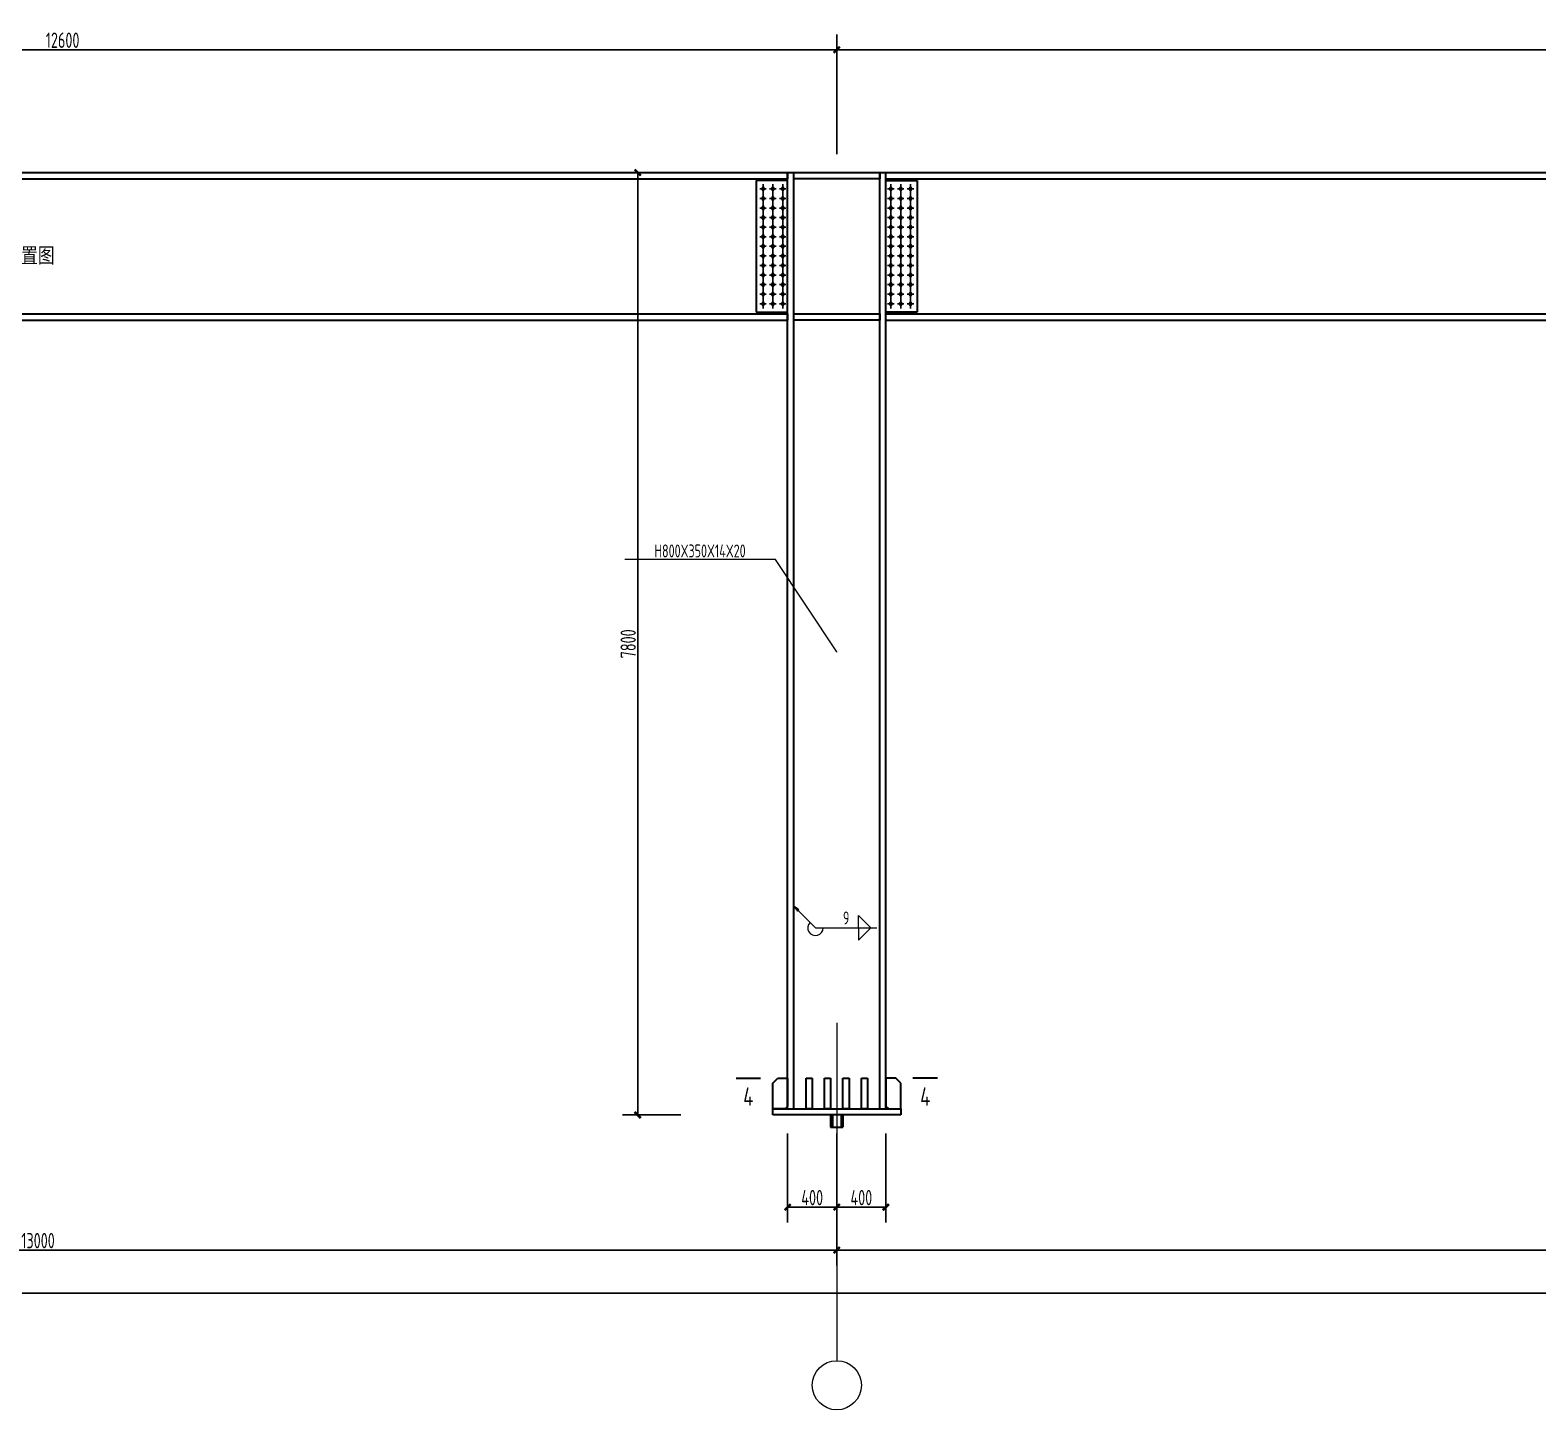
# Model space of a CAD drawing. Extents: x 19118 to 566552, y -1188739 to 92943.
# Drawn here: x 100506 to 125045, y -1041214 to -1018755 of the extents above; entities that cross this region are included whole.
import ezdxf
from ezdxf.enums import TextEntityAlignment as Align

# ---------------------------------------------------------------- set-up
doc = ezdxf.new("R2010")
doc.units = 0
doc.header["$LTSCALE"] = 1000
doc.header["$MEASUREMENT"] = 0
doc.linetypes.add('线型6', pattern=[8.75, 5, -1.25, 1.25, -1.25])
doc.layers.get('0').update_dxf_attribs({"linetype": 'CONTINUOUS'})
doc.layers.get('Defpoints').update_dxf_attribs({"linetype": 'CONTINUOUS'})
doc.layers.add('10', color=7, linetype='CONTINUOUS')
for name, color, linetype, lineweight in [('111', 9, '线型6', 18), ('112', 9, 'CONTINUOUS', 18), ('14', 2, 'CONTINUOUS', 35), ('字符串标注', 9, 'CONTINUOUS', 18), ('尺寸标注', 9, 'CONTINUOUS', 18), ('层116', 1, 'CONTINUOUS', 35), ('柱子', 3, 'CONTINUOUS', 35), ('焊缝标注', 9, 'CONTINUOUS', 18)]:
    doc.layers.add(name, color=color, linetype=linetype, lineweight=lineweight)
doc.styles.add('PkpmHz', font='Pkpmeng', dxfattribs={"width": 0.7, "bigfont": 'hztxt'})
doc.styles.add('宋体', font='SimSun.ttf', dxfattribs={"width": 0.8})
doc.dimstyles.new('Pkpm_1.00', dxfattribs={"dimtxt": 250, "dimasz": 100, "dimexe": 250, "dimexo": 0.0625, "dimgap": 30, "dimtad": 1, "dimdec": 0, "dimrnd": 5, "dimzin": 0, "dimdsep": 46, "dimtxsty": 'PkpmHz', "dimblk1": 'ARCHTICK', "dimblk2": 'ARCHTICK', "dimsah": 1, "dimcen": 0.09, "dimadec": 0, "dimazin": 0, "dimtfac": 1, "dimtdec": 0, "dimtmove": 2, "dimatfit": 1, "dimfxl": 1, "dimtolj": 1, "dimtzin": 0, "dimarcsym": 0})

# ---------------------------------------------------------------- blocks, each defined once
blk = doc.blocks.new('_ArchTick')
at = {"color": 0, "linetype": 'ByBlock', "const_width": 0.4}
blk.add_lwpolyline([(-0.5, -0.5), (0.5, 0.5)], dxfattribs=at)
blk = doc.blocks.new('*D123')
at = {"layer": 'Defpoints', "color": 0, "linetype": 'Continuous'}
for p in [(112834, -1036414), (113634, -1036414), (113634, -1037914)]:
    blk.add_point(p, dxfattribs=at)
at = {"layer": '尺寸标注', "color": 0, "linetype": 'Continuous', "lineweight": -2}
for p, q in [((112834, -1036714), (112834, -1038164)), ((113634, -1036714), (113634, -1038164)), ((112834, -1037914), (113634, -1037914))]:
    blk.add_line(p, q, dxfattribs=at)
at = {"layer": '尺寸标注', "color": 0, "linetype": 'Continuous', "lineweight": -2, "xscale": 100, "yscale": 100, "zscale": 100, "rotation": 180}
blk.add_blockref('_ArchTick', (112834, -1037914), dxfattribs=at)
at = {"layer": '尺寸标注', "color": 0, "linetype": 'Continuous', "lineweight": -2, "xscale": 100, "yscale": 100, "zscale": 100}
blk.add_blockref('_ArchTick', (113634, -1037914), dxfattribs=at)
at = {"layer": '尺寸标注', "color": 0, "linetype": 'Continuous', "insert": (113234, -1037759), "char_height": 250, "attachment_point": 5, "style": 'PkpmHz'}
blk.add_mtext('\\A1;400', dxfattribs=at)
blk = doc.blocks.new('*D124')
at = {"layer": 'Defpoints', "color": 0, "linetype": 'Continuous'}
for p in [(113634, -1036414), (114434, -1036414), (114434, -1037914)]:
    blk.add_point(p, dxfattribs=at)
at = {"layer": '尺寸标注', "color": 0, "linetype": 'Continuous', "lineweight": -2}
for p, q in [((113634, -1036714), (113634, -1038164)), ((114434, -1036714), (114434, -1038164)), ((113634, -1037914), (114434, -1037914))]:
    blk.add_line(p, q, dxfattribs=at)
at = {"layer": '尺寸标注', "color": 0, "linetype": 'Continuous', "lineweight": -2, "xscale": 100, "yscale": 100, "zscale": 100, "rotation": 180}
blk.add_blockref('_ArchTick', (113634, -1037914), dxfattribs=at)
at = {"layer": '尺寸标注', "color": 0, "linetype": 'Continuous', "lineweight": -2, "xscale": 100, "yscale": 100, "zscale": 100}
blk.add_blockref('_ArchTick', (114434, -1037914), dxfattribs=at)
at = {"layer": '尺寸标注', "color": 0, "linetype": 'Continuous', "insert": (114034, -1037759), "char_height": 250, "attachment_point": 5, "style": 'PkpmHz'}
blk.add_mtext('\\A1;400', dxfattribs=at)
blk = doc.blocks.new('*D130')
at = {"layer": 'Defpoints', "color": 0, "linetype": 'Continuous'}
for p in [(87634, -1036414), (113634, -1036414), (113634, -1038614)]:
    blk.add_point(p, dxfattribs=at)
at = {"layer": '尺寸标注', "color": 0, "linetype": 'Continuous', "lineweight": -2}
for p, q in [((87634, -1036714), (87634, -1038864)), ((113634, -1036714), (113634, -1038864)), ((87634, -1038614), (113634, -1038614))]:
    blk.add_line(p, q, dxfattribs=at)
at = {"layer": '尺寸标注', "color": 0, "linetype": 'Continuous', "lineweight": -2, "xscale": 100, "yscale": 100, "zscale": 100, "rotation": 180}
blk.add_blockref('_ArchTick', (87634, -1038614), dxfattribs=at)
at = {"layer": '尺寸标注', "color": 0, "linetype": 'Continuous', "lineweight": -2, "xscale": 100, "yscale": 100, "zscale": 100}
blk.add_blockref('_ArchTick', (113634, -1038614), dxfattribs=at)
at = {"layer": '尺寸标注', "color": 0, "linetype": 'Continuous', "insert": (100634, -1038459), "char_height": 250, "attachment_point": 5, "style": 'PkpmHz'}
blk.add_mtext('\\A1;13000', dxfattribs=at)
blk = doc.blocks.new('*D131')
at = {"layer": 'Defpoints', "color": 0, "linetype": 'Continuous'}
for p in [(113634, -1036414), (139634, -1036414), (139634, -1038614)]:
    blk.add_point(p, dxfattribs=at)
at = {"layer": '尺寸标注', "color": 0, "linetype": 'Continuous', "lineweight": -2}
for p, q in [((113634, -1036714), (113634, -1038864)), ((139634, -1036714), (139634, -1038864)), ((113634, -1038614), (139634, -1038614))]:
    blk.add_line(p, q, dxfattribs=at)
at = {"layer": '尺寸标注', "color": 0, "linetype": 'Continuous', "lineweight": -2, "xscale": 100, "yscale": 100, "zscale": 100, "rotation": 180}
blk.add_blockref('_ArchTick', (113634, -1038614), dxfattribs=at)
at = {"layer": '尺寸标注', "color": 0, "linetype": 'Continuous', "lineweight": -2, "xscale": 100, "yscale": 100, "zscale": 100}
blk.add_blockref('_ArchTick', (139634, -1038614), dxfattribs=at)
at = {"layer": '尺寸标注', "color": 0, "linetype": 'Continuous', "insert": (126634, -1038459), "char_height": 250, "attachment_point": 5, "style": 'PkpmHz'}
blk.add_mtext('\\A1;13000', dxfattribs=at)
blk = doc.blocks.new('*D134')
at = {"layer": 'Defpoints', "color": 0, "linetype": 'Continuous'}
for p in [(87634, -1036414), (191634, -1036414), (191634, -1039314)]:
    blk.add_point(p, dxfattribs=at)
at = {"layer": '尺寸标注', "color": 0, "linetype": 'Continuous', "lineweight": -2}
for p, q in [((87634, -1036714), (87634, -1039564)), ((191634, -1036714), (191634, -1039564)), ((87634, -1039314), (191634, -1039314))]:
    blk.add_line(p, q, dxfattribs=at)
at = {"layer": '尺寸标注', "color": 0, "linetype": 'Continuous', "lineweight": -2, "xscale": 100, "yscale": 100, "zscale": 100, "rotation": 180}
blk.add_blockref('_ArchTick', (87634, -1039314), dxfattribs=at)
at = {"layer": '尺寸标注', "color": 0, "linetype": 'Continuous', "lineweight": -2, "xscale": 100, "yscale": 100, "zscale": 100}
blk.add_blockref('_ArchTick', (191634, -1039314), dxfattribs=at)
at = {"layer": '尺寸标注', "color": 0, "linetype": 'Continuous', "insert": (139634, -1039159), "char_height": 250, "attachment_point": 5, "style": 'PkpmHz'}
blk.add_mtext('\\A1;52000', dxfattribs=at)
blk = doc.blocks.new('*D135')
at = {"layer": 'Defpoints', "color": 0, "linetype": 'Continuous'}
for p in [(110394, -1021074), (113634, -1021074), (113634, -1036414)]:
    blk.add_point(p, dxfattribs=at)
at = {"layer": '尺寸标注', "color": 0, "linetype": 'Continuous', "lineweight": -2}
for p, q in [((111094, -1021074), (110144, -1021074)), ((110394, -1036414), (110394, -1021074)), ((111094, -1036414), (110144, -1036414))]:
    blk.add_line(p, q, dxfattribs=at)
at = {"layer": '尺寸标注', "color": 0, "linetype": 'Continuous', "lineweight": -2, "xscale": 100, "yscale": 100, "zscale": 100}
for p, rotation in [((110394, -1021074), 90), ((110394, -1036414), 270)]:
    blk.add_blockref('_ArchTick', p, dxfattribs=dict(at, rotation=rotation))
at = {"layer": '尺寸标注', "color": 0, "linetype": 'Continuous', "insert": (110239, -1028744), "char_height": 250, "attachment_point": 5, "rotation": 90, "style": 'PkpmHz'}
blk.add_mtext('\\A1;7800', dxfattribs=at)
blk = doc.blocks.new('*D140')
at = {"layer": 'Defpoints', "color": 0, "linetype": 'Continuous'}
for p in [(113634, -1019074), (88434, -1021074), (113634, -1021074)]:
    blk.add_point(p, dxfattribs=at)
at = {"layer": '尺寸标注', "color": 0, "linetype": 'Continuous', "lineweight": -2}
for p, q in [((88434, -1020774), (88434, -1018824)), ((113634, -1020774), (113634, -1018824)), ((88434, -1019074), (113634, -1019074))]:
    blk.add_line(p, q, dxfattribs=at)
at = {"layer": '尺寸标注', "color": 0, "linetype": 'Continuous', "lineweight": -2, "xscale": 100, "yscale": 100, "zscale": 100, "rotation": 180}
blk.add_blockref('_ArchTick', (88434, -1019074), dxfattribs=at)
at = {"layer": '尺寸标注', "color": 0, "linetype": 'Continuous', "lineweight": -2, "xscale": 100, "yscale": 100, "zscale": 100}
blk.add_blockref('_ArchTick', (113634, -1019074), dxfattribs=at)
at = {"layer": '尺寸标注', "color": 0, "linetype": 'Continuous', "insert": (101034, -1018919), "char_height": 250, "attachment_point": 5, "style": 'PkpmHz'}
blk.add_mtext('\\A1;12600', dxfattribs=at)
blk = doc.blocks.new('*D141')
at = {"layer": 'Defpoints', "color": 0, "linetype": 'Continuous'}
for p in [(139634, -1019074), (113634, -1021074), (139634, -1021074)]:
    blk.add_point(p, dxfattribs=at)
at = {"layer": '尺寸标注', "color": 0, "linetype": 'Continuous', "lineweight": -2}
for p, q in [((113634, -1020774), (113634, -1018824)), ((139634, -1020774), (139634, -1018824)), ((113634, -1019074), (139634, -1019074))]:
    blk.add_line(p, q, dxfattribs=at)
at = {"layer": '尺寸标注', "color": 0, "linetype": 'Continuous', "lineweight": -2, "xscale": 100, "yscale": 100, "zscale": 100, "rotation": 180}
blk.add_blockref('_ArchTick', (113634, -1019074), dxfattribs=at)
at = {"layer": '尺寸标注', "color": 0, "linetype": 'Continuous', "lineweight": -2, "xscale": 100, "yscale": 100, "zscale": 100}
blk.add_blockref('_ArchTick', (139634, -1019074), dxfattribs=at)
at = {"layer": '尺寸标注', "color": 0, "linetype": 'Continuous', "insert": (126634, -1018919), "char_height": 250, "attachment_point": 5, "style": 'PkpmHz'}
blk.add_mtext('\\A1;13000', dxfattribs=at)

msp = doc.modelspace()

# ---------------------------------------------------------------- hatches: boundary and pattern name
at = {"layer": '10'}
for points in [[(112434.02, -1021304.17), (112407.77, -1021338.29), (112434.02, -1021372.42), (112460.27, -1021338.29), (112434.02, -1021304.17)], [(112594.02, -1021304.17), (112567.77, -1021338.29), (112594.02, -1021372.42), (112620.27, -1021338.29), (112594.02, -1021304.17)], [(112754.02, -1021304.17), (112727.77, -1021338.29), (112754.02, -1021372.42), (112780.26, -1021338.29), (112754.02, -1021304.17)], [(114514.01, -1021304.17), (114487.76, -1021338.29), (114514.01, -1021372.42), (114540.27, -1021338.29), (114514.01, -1021304.17)], [(114674.01, -1021304.17), (114647.76, -1021338.29), (114674.01, -1021372.42), (114700.27, -1021338.29), (114674.01, -1021304.17)], [(114834.02, -1021304.17), (114807.76, -1021338.29), (114834.02, -1021372.42), (114860.27, -1021338.29), (114834.02, -1021304.17)], [(112434.02, -1021460.09), (112407.77, -1021494.21), (112434.02, -1021528.34), (112460.27, -1021494.21), (112434.02, -1021460.09)], [(112594.02, -1021460.09), (112567.77, -1021494.21), (112594.02, -1021528.34), (112620.27, -1021494.21), (112594.02, -1021460.09)], [(112754.02, -1021460.09), (112727.77, -1021494.21), (112754.02, -1021528.34), (112780.26, -1021494.21), (112754.02, -1021460.09)], [(114514.01, -1021460.09), (114487.76, -1021494.21), (114514.01, -1021528.34), (114540.27, -1021494.21), (114514.01, -1021460.09)], [(114674.01, -1021460.09), (114647.76, -1021494.21), (114674.01, -1021528.34), (114700.27, -1021494.21), (114674.01, -1021460.09)], [(114834.02, -1021460.09), (114807.76, -1021494.21), (114834.02, -1021528.34), (114860.27, -1021494.21), (114834.02, -1021460.09)], [(112434.02, -1021616.01), (112407.77, -1021650.14), (112434.02, -1021684.26), (112460.27, -1021650.14), (112434.02, -1021616.01)], [(112434.02, -1021771.93), (112407.77, -1021806.05), (112434.02, -1021840.18), (112460.27, -1021806.05), (112434.02, -1021771.93)], [(112594.02, -1021616.01), (112567.77, -1021650.14), (112594.02, -1021684.26), (112620.27, -1021650.14), (112594.02, -1021616.01)], [(112594.02, -1021771.93), (112567.77, -1021806.05), (112594.02, -1021840.18), (112620.27, -1021806.05), (112594.02, -1021771.93)], [(112754.02, -1021616.01), (112727.77, -1021650.14), (112754.02, -1021684.26), (112780.26, -1021650.14), (112754.02, -1021616.01)], [(112754.02, -1021771.93), (112727.77, -1021806.05), (112754.02, -1021840.18), (112780.26, -1021806.05), (112754.02, -1021771.93)], [(114514.01, -1021616.01), (114487.76, -1021650.14), (114514.01, -1021684.26), (114540.27, -1021650.14), (114514.01, -1021616.01)], [(114514.01, -1021771.93), (114487.76, -1021806.05), (114514.01, -1021840.18), (114540.27, -1021806.05), (114514.01, -1021771.93)], [(114674.01, -1021616.01), (114647.76, -1021650.14), (114674.01, -1021684.26), (114700.27, -1021650.14), (114674.01, -1021616.01)], [(114674.01, -1021771.93), (114647.76, -1021806.05), (114674.01, -1021840.18), (114700.27, -1021806.05), (114674.01, -1021771.93)], [(114834.02, -1021616.01), (114807.76, -1021650.14), (114834.02, -1021684.26), (114860.27, -1021650.14), (114834.02, -1021616.01)], [(114834.02, -1021771.93), (114807.76, -1021806.05), (114834.02, -1021840.18), (114860.27, -1021806.05), (114834.02, -1021771.93)], [(112434.02, -1021927.85), (112407.77, -1021961.98), (112434.02, -1021996.1), (112460.27, -1021961.98), (112434.02, -1021927.85)], [(112594.02, -1021927.85), (112567.77, -1021961.98), (112594.02, -1021996.1), (112620.27, -1021961.98), (112594.02, -1021927.85)], [(112754.02, -1021927.85), (112727.77, -1021961.98), (112754.02, -1021996.1), (112780.26, -1021961.98), (112754.02, -1021927.85)], [(114514.01, -1021927.85), (114487.76, -1021961.98), (114514.01, -1021996.1), (114540.27, -1021961.98), (114514.01, -1021927.85)], [(114674.01, -1021927.85), (114647.76, -1021961.98), (114674.01, -1021996.1), (114700.27, -1021961.98), (114674.01, -1021927.85)], [(114834.02, -1021927.85), (114807.76, -1021961.98), (114834.02, -1021996.1), (114860.27, -1021961.98), (114834.02, -1021927.85)], [(112434.02, -1022083.77), (112407.77, -1022117.9), (112434.02, -1022152.02), (112460.27, -1022117.9), (112434.02, -1022083.77)], [(112434.02, -1022239.69), (112407.77, -1022273.82), (112434.02, -1022307.94), (112460.27, -1022273.82), (112434.02, -1022239.69)], [(112594.02, -1022083.77), (112567.77, -1022117.9), (112594.02, -1022152.02), (112620.27, -1022117.9), (112594.02, -1022083.77)], [(112594.02, -1022239.69), (112567.77, -1022273.82), (112594.02, -1022307.94), (112620.27, -1022273.82), (112594.02, -1022239.69)], [(112754.02, -1022083.77), (112727.77, -1022117.9), (112754.02, -1022152.02), (112780.26, -1022117.9), (112754.02, -1022083.77)], [(112754.02, -1022239.69), (112727.77, -1022273.82), (112754.02, -1022307.94), (112780.26, -1022273.82), (112754.02, -1022239.69)], [(114514.01, -1022083.77), (114487.76, -1022117.9), (114514.01, -1022152.02), (114540.27, -1022117.9), (114514.01, -1022083.77)], [(114514.01, -1022239.69), (114487.76, -1022273.82), (114514.01, -1022307.94), (114540.27, -1022273.82), (114514.01, -1022239.69)], [(114674.01, -1022083.77), (114647.76, -1022117.9), (114674.01, -1022152.02), (114700.27, -1022117.9), (114674.01, -1022083.77)], [(114674.01, -1022239.69), (114647.76, -1022273.82), (114674.01, -1022307.94), (114700.27, -1022273.82), (114674.01, -1022239.69)], [(114834.02, -1022083.77), (114807.76, -1022117.9), (114834.02, -1022152.02), (114860.27, -1022117.9), (114834.02, -1022083.77)], [(114834.02, -1022239.69), (114807.76, -1022273.82), (114834.02, -1022307.94), (114860.27, -1022273.82), (114834.02, -1022239.69)], [(112434.02, -1022395.61), (112407.77, -1022429.74), (112434.02, -1022463.86), (112460.27, -1022429.74), (112434.02, -1022395.61)], [(112594.02, -1022395.61), (112567.77, -1022429.74), (112594.02, -1022463.86), (112620.27, -1022429.74), (112594.02, -1022395.61)], [(112754.02, -1022395.61), (112727.77, -1022429.74), (112754.02, -1022463.86), (112780.26, -1022429.74), (112754.02, -1022395.61)], [(114514.01, -1022395.61), (114487.76, -1022429.74), (114514.01, -1022463.86), (114540.27, -1022429.74), (114514.01, -1022395.61)], [(114674.01, -1022395.61), (114647.76, -1022429.74), (114674.01, -1022463.86), (114700.27, -1022429.74), (114674.01, -1022395.61)], [(114834.02, -1022395.61), (114807.76, -1022429.74), (114834.02, -1022463.86), (114860.27, -1022429.74), (114834.02, -1022395.61)], [(112434.02, -1022551.53), (112407.77, -1022585.66), (112434.02, -1022619.78), (112460.27, -1022585.66), (112434.02, -1022551.53)], [(112434.02, -1022707.45), (112407.77, -1022741.58), (112434.02, -1022775.7), (112460.27, -1022741.58), (112434.02, -1022707.45)], [(112594.02, -1022551.53), (112567.77, -1022585.66), (112594.02, -1022619.78), (112620.27, -1022585.66), (112594.02, -1022551.53)], [(112594.02, -1022707.45), (112567.77, -1022741.58), (112594.02, -1022775.7), (112620.27, -1022741.58), (112594.02, -1022707.45)], [(112754.02, -1022551.53), (112727.77, -1022585.66), (112754.02, -1022619.78), (112780.26, -1022585.66), (112754.02, -1022551.53)], [(112754.02, -1022707.45), (112727.77, -1022741.58), (112754.02, -1022775.7), (112780.26, -1022741.58), (112754.02, -1022707.45)], [(114514.01, -1022551.53), (114487.76, -1022585.66), (114514.01, -1022619.78), (114540.27, -1022585.66), (114514.01, -1022551.53)], [(114514.01, -1022707.45), (114487.76, -1022741.58), (114514.01, -1022775.7), (114540.27, -1022741.58), (114514.01, -1022707.45)], [(114674.01, -1022551.53), (114647.76, -1022585.66), (114674.01, -1022619.78), (114700.27, -1022585.66), (114674.01, -1022551.53)], [(114674.01, -1022707.45), (114647.76, -1022741.58), (114674.01, -1022775.7), (114700.27, -1022741.58), (114674.01, -1022707.45)], [(114834.02, -1022551.53), (114807.76, -1022585.66), (114834.02, -1022619.78), (114860.27, -1022585.66), (114834.02, -1022551.53)], [(114834.02, -1022707.45), (114807.76, -1022741.58), (114834.02, -1022775.7), (114860.27, -1022741.58), (114834.02, -1022707.45)], [(112434.02, -1022863.37), (112407.77, -1022897.5), (112434.02, -1022931.62), (112460.27, -1022897.5), (112434.02, -1022863.37)], [(112434.02, -1023019.29), (112407.77, -1023053.42), (112434.02, -1023087.54), (112460.27, -1023053.42), (112434.02, -1023019.29)], [(112594.02, -1022863.37), (112567.77, -1022897.5), (112594.02, -1022931.62), (112620.27, -1022897.5), (112594.02, -1022863.37)], [(112594.02, -1023019.29), (112567.77, -1023053.42), (112594.02, -1023087.54), (112620.27, -1023053.42), (112594.02, -1023019.29)], [(112754.02, -1022863.37), (112727.77, -1022897.5), (112754.02, -1022931.62), (112780.26, -1022897.5), (112754.02, -1022863.37)], [(112754.02, -1023019.29), (112727.77, -1023053.42), (112754.02, -1023087.54), (112780.26, -1023053.42), (112754.02, -1023019.29)], [(114514.01, -1022863.37), (114487.76, -1022897.5), (114514.01, -1022931.62), (114540.27, -1022897.5), (114514.01, -1022863.37)], [(114514.01, -1023019.29), (114487.76, -1023053.42), (114514.01, -1023087.54), (114540.27, -1023053.42), (114514.01, -1023019.29)], [(114674.01, -1022863.37), (114647.76, -1022897.5), (114674.01, -1022931.62), (114700.27, -1022897.5), (114674.01, -1022863.37)], [(114674.01, -1023019.29), (114647.76, -1023053.42), (114674.01, -1023087.54), (114700.27, -1023053.42), (114674.01, -1023019.29)], [(114834.02, -1022863.37), (114807.76, -1022897.5), (114834.02, -1022931.62), (114860.27, -1022897.5), (114834.02, -1022863.37)], [(114834.02, -1023019.29), (114807.76, -1023053.42), (114834.02, -1023087.54), (114860.27, -1023053.42), (114834.02, -1023019.29)], [(112434.02, -1023175.21), (112407.77, -1023209.34), (112434.02, -1023243.46), (112460.27, -1023209.34), (112434.02, -1023175.21)], [(112594.02, -1023175.21), (112567.77, -1023209.34), (112594.02, -1023243.46), (112620.27, -1023209.34), (112594.02, -1023175.21)], [(112754.02, -1023175.21), (112727.77, -1023209.34), (112754.02, -1023243.46), (112780.26, -1023209.34), (112754.02, -1023175.21)], [(114514.01, -1023175.21), (114487.76, -1023209.34), (114514.01, -1023243.46), (114540.27, -1023209.34), (114514.01, -1023175.21)], [(114674.01, -1023175.21), (114647.76, -1023209.34), (114674.01, -1023243.46), (114700.27, -1023209.34), (114674.01, -1023175.21)], [(114834.02, -1023175.21), (114807.76, -1023209.34), (114834.02, -1023243.46), (114860.27, -1023209.34), (114834.02, -1023175.21)]]:
    msp.add_hatch(color=1, dxfattribs=at).paths.add_polyline_path(points)
at = {"layer": '焊缝标注'}
msp.add_hatch(color=256, dxfattribs=at).paths.add_polyline_path([(112934.02, -1033013.82), (112993.89, -1033095.3), (113015.16, -1033074.15)])

# ---------------------------------------------------------------- linework, layer by layer
at = {"layer": '10', "ltscale": 100}
for p, q in [((112434.02, -1021259.54), (112434.02, -1021417.05)), ((112594.02, -1021259.54), (112594.02, -1021417.05)), ((112754.02, -1021259.54), (112754.02, -1021417.05)), ((114514.01, -1021259.54), (114514.01, -1021417.05)), ((114674.01, -1021259.54), (114674.01, -1021417.05)), ((114834.02, -1021259.54), (114834.02, -1021417.05)), ((112486.51, -1021338.29), (112381.52, -1021338.29)), ((112486.51, -1021494.21), (112381.52, -1021494.21)), ((112434.02, -1021415.46), (112434.02, -1021572.96)), ((112646.52, -1021338.29), (112541.52, -1021338.29)), ((112646.52, -1021494.21), (112541.52, -1021494.21)), ((112594.02, -1021415.46), (112594.02, -1021572.96)), ((112806.51, -1021338.29), (112701.52, -1021338.29)), ((112806.51, -1021494.21), (112701.52, -1021494.21)), ((112754.02, -1021415.46), (112754.02, -1021572.96)), ((114566.51, -1021338.29), (114461.51, -1021338.29)), ((114566.51, -1021494.21), (114461.51, -1021494.21)), ((114514.01, -1021415.46), (114514.01, -1021572.96)), ((114726.51, -1021338.29), (114621.52, -1021338.29)), ((114726.51, -1021494.21), (114621.52, -1021494.21)), ((114674.01, -1021415.46), (114674.01, -1021572.96)), ((114886.51, -1021338.29), (114781.52, -1021338.29)), ((114886.51, -1021494.21), (114781.52, -1021494.21)), ((114834.02, -1021415.46), (114834.02, -1021572.96)), ((112486.51, -1021650.14), (112381.52, -1021650.14)), ((112434.02, -1021571.39), (112434.02, -1021728.89)), ((112434.02, -1021727.3), (112434.02, -1021884.81)), ((112646.52, -1021650.14), (112541.52, -1021650.14)), ((112594.02, -1021571.39), (112594.02, -1021728.89)), ((112594.02, -1021727.3), (112594.02, -1021884.81)), ((112806.51, -1021650.14), (112701.52, -1021650.14)), ((112754.02, -1021571.39), (112754.02, -1021728.89)), ((112754.02, -1021727.3), (112754.02, -1021884.81)), ((114566.51, -1021650.14), (114461.51, -1021650.14)), ((114514.01, -1021571.39), (114514.01, -1021728.89)), ((114514.01, -1021727.3), (114514.01, -1021884.81)), ((114726.51, -1021650.14), (114621.52, -1021650.14)), ((114674.01, -1021571.39), (114674.01, -1021728.89)), ((114674.01, -1021727.3), (114674.01, -1021884.81)), ((114886.51, -1021650.14), (114781.52, -1021650.14)), ((114834.02, -1021571.39), (114834.02, -1021728.89)), ((114834.02, -1021727.3), (114834.02, -1021884.81)), ((112486.51, -1021806.05), (112381.52, -1021806.05)), ((112486.51, -1021961.98), (112381.52, -1021961.98)), ((112434.02, -1021883.23), (112434.02, -1022040.73)), ((112434.02, -1022039.14), (112434.02, -1022196.65)), ((112646.52, -1021806.05), (112541.52, -1021806.05)), ((112646.52, -1021961.98), (112541.52, -1021961.98)), ((112594.02, -1021883.23), (112594.02, -1022040.73)), ((112594.02, -1022039.14), (112594.02, -1022196.65)), ((112806.51, -1021806.05), (112701.52, -1021806.05)), ((112806.51, -1021961.98), (112701.52, -1021961.98)), ((112754.02, -1021883.23), (112754.02, -1022040.73)), ((112754.02, -1022039.14), (112754.02, -1022196.65)), ((114566.51, -1021806.05), (114461.51, -1021806.05)), ((114566.51, -1021961.98), (114461.51, -1021961.98)), ((114514.01, -1021883.23), (114514.01, -1022040.73)), ((114514.01, -1022039.14), (114514.01, -1022196.65)), ((114726.51, -1021806.05), (114621.52, -1021806.05)), ((114726.51, -1021961.98), (114621.52, -1021961.98)), ((114674.01, -1021883.23), (114674.01, -1022040.73)), ((114674.01, -1022039.14), (114674.01, -1022196.65)), ((114886.51, -1021806.05), (114781.52, -1021806.05)), ((114886.51, -1021961.98), (114781.52, -1021961.98)), ((114834.02, -1021883.23), (114834.02, -1022040.73)), ((114834.02, -1022039.14), (114834.02, -1022196.65)), ((112486.51, -1022117.9), (112381.52, -1022117.9)), ((112486.51, -1022273.82), (112381.52, -1022273.82)), ((112434.02, -1022195.07), (112434.02, -1022352.57)), ((112646.52, -1022117.9), (112541.52, -1022117.9)), ((112646.52, -1022273.82), (112541.52, -1022273.82)), ((112594.02, -1022195.07), (112594.02, -1022352.57)), ((112806.51, -1022117.9), (112701.52, -1022117.9)), ((112806.51, -1022273.82), (112701.52, -1022273.82)), ((112754.02, -1022195.07), (112754.02, -1022352.57)), ((114566.51, -1022117.9), (114461.51, -1022117.9)), ((114566.51, -1022273.82), (114461.51, -1022273.82)), ((114514.01, -1022195.07), (114514.01, -1022352.57)), ((114726.51, -1022117.9), (114621.52, -1022117.9)), ((114726.51, -1022273.82), (114621.52, -1022273.82)), ((114674.01, -1022195.07), (114674.01, -1022352.57)), ((114886.51, -1022117.9), (114781.52, -1022117.9)), ((114886.51, -1022273.82), (114781.52, -1022273.82)), ((114834.02, -1022195.07), (114834.02, -1022352.57)), ((112486.51, -1022429.74), (112381.52, -1022429.74)), ((112434.02, -1022350.99), (112434.02, -1022508.49)), ((112434.02, -1022506.91), (112434.02, -1022664.41)), ((112646.52, -1022429.74), (112541.52, -1022429.74)), ((112594.02, -1022350.99), (112594.02, -1022508.49)), ((112594.02, -1022506.91), (112594.02, -1022664.41)), ((112806.51, -1022429.74), (112701.52, -1022429.74)), ((112754.02, -1022350.99), (112754.02, -1022508.49)), ((112754.02, -1022506.91), (112754.02, -1022664.41)), ((114566.51, -1022429.74), (114461.51, -1022429.74)), ((114514.01, -1022350.99), (114514.01, -1022508.49)), ((114514.01, -1022506.91), (114514.01, -1022664.41)), ((114726.51, -1022429.74), (114621.52, -1022429.74)), ((114674.01, -1022350.99), (114674.01, -1022508.49)), ((114674.01, -1022506.91), (114674.01, -1022664.41)), ((114886.51, -1022429.74), (114781.52, -1022429.74)), ((114834.02, -1022350.99), (114834.02, -1022508.49)), ((114834.02, -1022506.91), (114834.02, -1022664.41)), ((112486.51, -1022585.66), (112381.52, -1022585.66)), ((112486.51, -1022741.58), (112381.52, -1022741.58)), ((112434.02, -1022662.83), (112434.02, -1022820.33)), ((112646.52, -1022585.66), (112541.52, -1022585.66)), ((112646.52, -1022741.58), (112541.52, -1022741.58)), ((112594.02, -1022662.83), (112594.02, -1022820.33)), ((112806.51, -1022585.66), (112701.52, -1022585.66)), ((112806.51, -1022741.58), (112701.52, -1022741.58)), ((112754.02, -1022662.83), (112754.02, -1022820.33)), ((114566.51, -1022585.66), (114461.51, -1022585.66)), ((114566.51, -1022741.58), (114461.51, -1022741.58)), ((114514.01, -1022662.83), (114514.01, -1022820.33)), ((114726.51, -1022585.66), (114621.52, -1022585.66)), ((114726.51, -1022741.58), (114621.52, -1022741.58)), ((114674.01, -1022662.83), (114674.01, -1022820.33)), ((114886.51, -1022585.66), (114781.52, -1022585.66)), ((114886.51, -1022741.58), (114781.52, -1022741.58)), ((114834.02, -1022662.83), (114834.02, -1022820.33)), ((112486.51, -1022897.5), (112381.52, -1022897.5)), ((112434.02, -1022818.75), (112434.02, -1022976.25)), ((112434.02, -1022974.67), (112434.02, -1023132.17)), ((112646.52, -1022897.5), (112541.52, -1022897.5)), ((112594.02, -1022818.75), (112594.02, -1022976.25)), ((112594.02, -1022974.67), (112594.02, -1023132.17)), ((112806.51, -1022897.5), (112701.52, -1022897.5)), ((112754.02, -1022818.75), (112754.02, -1022976.25)), ((112754.02, -1022974.67), (112754.02, -1023132.17)), ((114566.51, -1022897.5), (114461.51, -1022897.5)), ((114514.01, -1022818.75), (114514.01, -1022976.25)), ((114514.01, -1022974.67), (114514.01, -1023132.17)), ((114726.51, -1022897.5), (114621.52, -1022897.5)), ((114674.01, -1022818.75), (114674.01, -1022976.25)), ((114674.01, -1022974.67), (114674.01, -1023132.17)), ((114886.51, -1022897.5), (114781.52, -1022897.5)), ((114834.02, -1022818.75), (114834.02, -1022976.25)), ((114834.02, -1022974.67), (114834.02, -1023132.17)), ((112486.51, -1023053.42), (112381.52, -1023053.42)), ((112486.51, -1023209.34), (112381.52, -1023209.34)), ((112434.02, -1023130.59), (112434.02, -1023288.09)), ((112646.52, -1023053.42), (112541.52, -1023053.42)), ((112646.52, -1023209.34), (112541.52, -1023209.34)), ((112594.02, -1023130.59), (112594.02, -1023288.09)), ((112806.51, -1023053.42), (112701.52, -1023053.42)), ((112806.51, -1023209.34), (112701.52, -1023209.34)), ((112754.02, -1023130.59), (112754.02, -1023288.09)), ((114566.51, -1023053.42), (114461.51, -1023053.42)), ((114566.51, -1023209.34), (114461.51, -1023209.34)), ((114514.01, -1023130.59), (114514.01, -1023288.09)), ((114726.51, -1023053.42), (114621.52, -1023053.42)), ((114726.51, -1023209.34), (114621.52, -1023209.34)), ((114674.01, -1023130.59), (114674.01, -1023288.09)), ((114886.51, -1023053.42), (114781.52, -1023053.42)), ((114886.51, -1023209.34), (114781.52, -1023209.34)), ((114834.02, -1023130.59), (114834.02, -1023288.09))]:
    msp.add_line(p, q, dxfattribs=at)
at = {"layer": '10', "color": 7, "lineweight": 35, "ltscale": 100}
for p, q in [((111994.02, -1035813.82), (112394.02, -1035813.82)), ((115274.01, -1035813.82), (114874.01, -1035813.82))]:
    msp.add_line(p, q, dxfattribs=at)
at = {"layer": '10', "color": 1, "linetype": 'Continuous'}
for points in [[(112434.02, -1021304.17), (112407.77, -1021338.29), (112434.02, -1021372.42), (112460.27, -1021338.29)], [(112594.02, -1021304.17), (112567.77, -1021338.29), (112594.02, -1021372.42), (112620.27, -1021338.29)], [(112754.02, -1021304.17), (112727.77, -1021338.29), (112754.02, -1021372.42), (112780.26, -1021338.29)], [(114514.01, -1021304.17), (114487.76, -1021338.29), (114514.01, -1021372.42), (114540.27, -1021338.29)], [(114674.01, -1021304.17), (114647.76, -1021338.29), (114674.01, -1021372.42), (114700.27, -1021338.29)], [(114834.02, -1021304.17), (114807.76, -1021338.29), (114834.02, -1021372.42), (114860.27, -1021338.29)], [(112434.02, -1021460.09), (112407.77, -1021494.21), (112434.02, -1021528.34), (112460.27, -1021494.21)], [(112594.02, -1021460.09), (112567.77, -1021494.21), (112594.02, -1021528.34), (112620.27, -1021494.21)], [(112754.02, -1021460.09), (112727.77, -1021494.21), (112754.02, -1021528.34), (112780.26, -1021494.21)], [(114514.01, -1021460.09), (114487.76, -1021494.21), (114514.01, -1021528.34), (114540.27, -1021494.21)], [(114674.01, -1021460.09), (114647.76, -1021494.21), (114674.01, -1021528.34), (114700.27, -1021494.21)], [(114834.02, -1021460.09), (114807.76, -1021494.21), (114834.02, -1021528.34), (114860.27, -1021494.21)], [(112434.02, -1021616.01), (112407.77, -1021650.14), (112434.02, -1021684.26), (112460.27, -1021650.14)], [(112434.02, -1021771.93), (112407.77, -1021806.05), (112434.02, -1021840.18), (112460.27, -1021806.05)], [(112594.02, -1021616.01), (112567.77, -1021650.14), (112594.02, -1021684.26), (112620.27, -1021650.14)], [(112594.02, -1021771.93), (112567.77, -1021806.05), (112594.02, -1021840.18), (112620.27, -1021806.05)], [(112754.02, -1021616.01), (112727.77, -1021650.14), (112754.02, -1021684.26), (112780.26, -1021650.14)], [(112754.02, -1021771.93), (112727.77, -1021806.05), (112754.02, -1021840.18), (112780.26, -1021806.05)], [(114514.01, -1021616.01), (114487.76, -1021650.14), (114514.01, -1021684.26), (114540.27, -1021650.14)], [(114514.01, -1021771.93), (114487.76, -1021806.05), (114514.01, -1021840.18), (114540.27, -1021806.05)], [(114674.01, -1021616.01), (114647.76, -1021650.14), (114674.01, -1021684.26), (114700.27, -1021650.14)], [(114674.01, -1021771.93), (114647.76, -1021806.05), (114674.01, -1021840.18), (114700.27, -1021806.05)], [(114834.02, -1021616.01), (114807.76, -1021650.14), (114834.02, -1021684.26), (114860.27, -1021650.14)], [(114834.02, -1021771.93), (114807.76, -1021806.05), (114834.02, -1021840.18), (114860.27, -1021806.05)], [(112434.02, -1021927.85), (112407.77, -1021961.98), (112434.02, -1021996.1), (112460.27, -1021961.98)], [(112594.02, -1021927.85), (112567.77, -1021961.98), (112594.02, -1021996.1), (112620.27, -1021961.98)], [(112754.02, -1021927.85), (112727.77, -1021961.98), (112754.02, -1021996.1), (112780.26, -1021961.98)], [(114514.01, -1021927.85), (114487.76, -1021961.98), (114514.01, -1021996.1), (114540.27, -1021961.98)], [(114674.01, -1021927.85), (114647.76, -1021961.98), (114674.01, -1021996.1), (114700.27, -1021961.98)], [(114834.02, -1021927.85), (114807.76, -1021961.98), (114834.02, -1021996.1), (114860.27, -1021961.98)], [(112434.02, -1022083.77), (112407.77, -1022117.9), (112434.02, -1022152.02), (112460.27, -1022117.9)], [(112434.02, -1022239.69), (112407.77, -1022273.82), (112434.02, -1022307.94), (112460.27, -1022273.82)], [(112594.02, -1022083.77), (112567.77, -1022117.9), (112594.02, -1022152.02), (112620.27, -1022117.9)], [(112594.02, -1022239.69), (112567.77, -1022273.82), (112594.02, -1022307.94), (112620.27, -1022273.82)], [(112754.02, -1022083.77), (112727.77, -1022117.9), (112754.02, -1022152.02), (112780.26, -1022117.9)], [(112754.02, -1022239.69), (112727.77, -1022273.82), (112754.02, -1022307.94), (112780.26, -1022273.82)], [(114514.01, -1022083.77), (114487.76, -1022117.9), (114514.01, -1022152.02), (114540.27, -1022117.9)], [(114514.01, -1022239.69), (114487.76, -1022273.82), (114514.01, -1022307.94), (114540.27, -1022273.82)], [(114674.01, -1022083.77), (114647.76, -1022117.9), (114674.01, -1022152.02), (114700.27, -1022117.9)], [(114674.01, -1022239.69), (114647.76, -1022273.82), (114674.01, -1022307.94), (114700.27, -1022273.82)], [(114834.02, -1022083.77), (114807.76, -1022117.9), (114834.02, -1022152.02), (114860.27, -1022117.9)], [(114834.02, -1022239.69), (114807.76, -1022273.82), (114834.02, -1022307.94), (114860.27, -1022273.82)], [(112434.02, -1022395.61), (112407.77, -1022429.74), (112434.02, -1022463.86), (112460.27, -1022429.74)], [(112594.02, -1022395.61), (112567.77, -1022429.74), (112594.02, -1022463.86), (112620.27, -1022429.74)], [(112754.02, -1022395.61), (112727.77, -1022429.74), (112754.02, -1022463.86), (112780.26, -1022429.74)], [(114514.01, -1022395.61), (114487.76, -1022429.74), (114514.01, -1022463.86), (114540.27, -1022429.74)], [(114674.01, -1022395.61), (114647.76, -1022429.74), (114674.01, -1022463.86), (114700.27, -1022429.74)], [(114834.02, -1022395.61), (114807.76, -1022429.74), (114834.02, -1022463.86), (114860.27, -1022429.74)], [(112434.02, -1022551.53), (112407.77, -1022585.66), (112434.02, -1022619.78), (112460.27, -1022585.66)], [(112434.02, -1022707.45), (112407.77, -1022741.58), (112434.02, -1022775.7), (112460.27, -1022741.58)], [(112594.02, -1022551.53), (112567.77, -1022585.66), (112594.02, -1022619.78), (112620.27, -1022585.66)], [(112594.02, -1022707.45), (112567.77, -1022741.58), (112594.02, -1022775.7), (112620.27, -1022741.58)], [(112754.02, -1022551.53), (112727.77, -1022585.66), (112754.02, -1022619.78), (112780.26, -1022585.66)], [(112754.02, -1022707.45), (112727.77, -1022741.58), (112754.02, -1022775.7), (112780.26, -1022741.58)], [(114514.01, -1022551.53), (114487.76, -1022585.66), (114514.01, -1022619.78), (114540.27, -1022585.66)], [(114514.01, -1022707.45), (114487.76, -1022741.58), (114514.01, -1022775.7), (114540.27, -1022741.58)], [(114674.01, -1022551.53), (114647.76, -1022585.66), (114674.01, -1022619.78), (114700.27, -1022585.66)], [(114674.01, -1022707.45), (114647.76, -1022741.58), (114674.01, -1022775.7), (114700.27, -1022741.58)], [(114834.02, -1022551.53), (114807.76, -1022585.66), (114834.02, -1022619.78), (114860.27, -1022585.66)], [(114834.02, -1022707.45), (114807.76, -1022741.58), (114834.02, -1022775.7), (114860.27, -1022741.58)], [(112434.02, -1022863.37), (112407.77, -1022897.5), (112434.02, -1022931.62), (112460.27, -1022897.5)], [(112434.02, -1023019.29), (112407.77, -1023053.42), (112434.02, -1023087.54), (112460.27, -1023053.42)], [(112594.02, -1022863.37), (112567.77, -1022897.5), (112594.02, -1022931.62), (112620.27, -1022897.5)], [(112594.02, -1023019.29), (112567.77, -1023053.42), (112594.02, -1023087.54), (112620.27, -1023053.42)], [(112754.02, -1022863.37), (112727.77, -1022897.5), (112754.02, -1022931.62), (112780.26, -1022897.5)], [(112754.02, -1023019.29), (112727.77, -1023053.42), (112754.02, -1023087.54), (112780.26, -1023053.42)], [(114514.01, -1022863.37), (114487.76, -1022897.5), (114514.01, -1022931.62), (114540.27, -1022897.5)], [(114514.01, -1023019.29), (114487.76, -1023053.42), (114514.01, -1023087.54), (114540.27, -1023053.42)], [(114674.01, -1022863.37), (114647.76, -1022897.5), (114674.01, -1022931.62), (114700.27, -1022897.5)], [(114674.01, -1023019.29), (114647.76, -1023053.42), (114674.01, -1023087.54), (114700.27, -1023053.42)], [(114834.02, -1022863.37), (114807.76, -1022897.5), (114834.02, -1022931.62), (114860.27, -1022897.5)], [(114834.02, -1023019.29), (114807.76, -1023053.42), (114834.02, -1023087.54), (114860.27, -1023053.42)], [(112434.02, -1023175.21), (112407.77, -1023209.34), (112434.02, -1023243.46), (112460.27, -1023209.34)], [(112594.02, -1023175.21), (112567.77, -1023209.34), (112594.02, -1023243.46), (112620.27, -1023209.34)], [(112754.02, -1023175.21), (112727.77, -1023209.34), (112754.02, -1023243.46), (112780.26, -1023209.34)], [(114514.01, -1023175.21), (114487.76, -1023209.34), (114514.01, -1023243.46), (114540.27, -1023209.34)], [(114674.01, -1023175.21), (114647.76, -1023209.34), (114674.01, -1023243.46), (114700.27, -1023209.34)], [(114834.02, -1023175.21), (114807.76, -1023209.34), (114834.02, -1023243.46), (114860.27, -1023209.34)]]:
    msp.add_lwpolyline(points, close=True, dxfattribs=at)
at = {"layer": '111', "ltscale": 100}
msp.add_line((113634.02, -1034913.82), (113634.02, -1040413.82), dxfattribs=at)
at = {"layer": '112', "ltscale": 100}
msp.add_circle((113634.02, -1040813.82), 400, dxfattribs=at)
at = {"layer": '14', "ltscale": 100}
for p, q in [((112834.02, -1021203.82), (112324.01, -1021203.82)), ((112324.01, -1021203.82), (112324.01, -1023343.82)), ((112834.02, -1023343.82), (112834.02, -1021203.82)), ((112934.02, -1021073.82), (114334.02, -1021073.82)), ((112934.02, -1021173.82), (112934.02, -1021073.82)), ((114334.02, -1021173.82), (112934.02, -1021173.82)), ((114334.02, -1021073.82), (114334.02, -1021173.82)), ((114434.02, -1023343.82), (114434.02, -1021203.82)), ((114434.02, -1021203.82), (114944.02, -1021203.82)), ((114944.02, -1021203.82), (114944.02, -1023343.82)), ((112324.01, -1023343.82), (112834.02, -1023343.82)), ((112934.02, -1023373.82), (114334.02, -1023373.82)), ((112934.02, -1023473.82), (112934.02, -1023373.82)), ((114334.02, -1023473.82), (112934.02, -1023473.82)), ((114334.02, -1023373.82), (114334.02, -1023473.82)), ((114944.02, -1023343.82), (114434.02, -1023343.82)), ((112594.02, -1035893.82), (112674.02, -1035813.82)), ((112594.02, -1036313.82), (112594.02, -1035893.82)), ((112674.02, -1035813.82), (112834.02, -1035813.82)), ((112834.02, -1035813.82), (112834.02, -1036273.82)), ((113134.02, -1036313.82), (113134.02, -1035813.82)), ((113134.02, -1035813.82), (113234.02, -1035813.82)), ((113234.02, -1035813.82), (113234.02, -1036313.82)), ((113434.02, -1036313.82), (113434.02, -1035813.82)), ((113434.02, -1035813.82), (113534.02, -1035813.82)), ((113534.02, -1035813.82), (113534.02, -1036313.82)), ((113734.02, -1036313.82), (113734.02, -1035813.82)), ((113734.02, -1035813.82), (113834.02, -1035813.82)), ((113834.02, -1035813.82), (113834.02, -1036313.82)), ((114034.02, -1036313.82), (114034.02, -1035813.82)), ((114034.02, -1035813.82), (114134.02, -1035813.82)), ((114134.02, -1035813.82), (114134.02, -1036313.82)), ((114434.02, -1035813.82), (114434.02, -1036273.82)), ((114594.02, -1035813.82), (114434.02, -1035813.82)), ((114674.01, -1035893.82), (114594.02, -1035813.82)), ((114674.01, -1036313.82), (114674.01, -1035893.82)), ((112834.02, -1036273.82), (112794.02, -1036313.82)), ((114434.02, -1036273.82), (114474.01, -1036313.82)), ((112594.02, -1036413.82), (112594.02, -1036313.82)), ((112594.02, -1036313.82), (114674.01, -1036313.82)), ((112794.02, -1036313.82), (112594.02, -1036313.82)), ((114674.01, -1036413.82), (112594.02, -1036413.82)), ((113234.02, -1036313.82), (113134.02, -1036313.82)), ((113534.02, -1036313.82), (113434.02, -1036313.82)), ((113834.02, -1036313.82), (113734.02, -1036313.82)), ((114134.02, -1036313.82), (114034.02, -1036313.82)), ((114474.01, -1036313.82), (114674.01, -1036313.82)), ((114674.01, -1036313.82), (114674.01, -1036413.82))]:
    msp.add_line(p, q, dxfattribs=at)
at = {"layer": '字符串标注', "ltscale": 100}
for p, q in [((112634.02, -1027373.82), (110184.02, -1027373.82)), ((113634.02, -1028873.82), (112634.02, -1027373.82))]:
    msp.add_line(p, q, dxfattribs=at)
at = {"layer": '字符串标注', "ltscale": 100, "const_width": 10}
msp.add_lwpolyline([(113639.02, -1028873.82, 1), (113629.02, -1028873.82, 1)], format="xyb", close=True, dxfattribs=at)
at = {"layer": '层116'}
for p, q in [((113534.02, -1036413.82), (113534.02, -1036613.82)), ((113564.02, -1036413.82), (113564.02, -1036613.82)), ((113704.01, -1036413.82), (113704.01, -1036613.82)), ((113734.02, -1036413.82), (113734.02, -1036613.82)), ((113534.02, -1036613.82), (113734.02, -1036613.82))]:
    msp.add_line(p, q, dxfattribs=at)
at = {"layer": '柱子', "ltscale": 100}
for p, q in [((89234.01, -1021073.82), (112834.02, -1021073.82)), ((89234.01, -1021173.82), (112834.02, -1021173.82)), ((112834.02, -1036313.82), (112834.02, -1021073.82)), ((112834.02, -1021073.82), (112934.02, -1021073.82)), ((112834.02, -1021073.82), (112834.02, -1021173.82)), ((112934.02, -1036313.82), (112934.02, -1021073.82)), ((114334.02, -1036313.82), (114334.02, -1021073.82)), ((114334.02, -1021073.82), (114434.02, -1021073.82)), ((114434.02, -1036313.82), (114434.02, -1021073.82)), ((114434.02, -1021073.82), (138834.01, -1021073.82)), ((114434.02, -1021173.82), (138834.01, -1021173.82)), ((89234.02, -1023373.82), (112834.02, -1023373.82)), ((89234.02, -1023473.82), (112834.02, -1023473.82)), ((112834.02, -1023373.82), (112834.02, -1023473.82)), ((114434.02, -1023373.82), (138834.01, -1023373.82)), ((114434.02, -1023473.82), (138834.01, -1023473.82))]:
    msp.add_line(p, q, dxfattribs=at)
at = {"layer": '焊缝标注', "ltscale": 100}
for p, q in [((112934.02, -1033013.82), (113286.58, -1033368.36)), ((113986.58, -1033168.36), (114186.58, -1033368.36)), ((113986.58, -1033368.36), (113986.58, -1033168.36)), ((113286.58, -1033368.36), (114286.58, -1033368.36)), ((113986.58, -1033568.36), (114186.58, -1033368.36)), ((113986.58, -1033368.36), (113986.58, -1033568.36))]:
    msp.add_line(p, q, dxfattribs=at)
at = {"layer": '焊缝标注', "linetype": 'Continuous'}
msp.add_lwpolyline([(112934.02, -1033013.82), (112993.89, -1033095.3), (113015.16, -1033074.15)], close=True, dxfattribs=at)
at = {"layer": '焊缝标注', "ltscale": 100}
msp.add_arc((113286.58, -1033368.36), 125, 134.840317, 0, dxfattribs=at)

# ---------------------------------------------------------------- texts
at = {"layer": '10', "color": 7, "lineweight": 25, "style": 'PkpmHz', "width": 0.77}
for p in [(112194.02, -1036113.82), (115074.01, -1036113.82)]:
    msp.add_text('4', height=300, dxfattribs=at).set_placement(p, align=Align.MIDDLE_CENTER)
at = {"layer": '字符串标注', "style": '宋体', "width": 0.8}
msp.add_text('详见二层结构平面布置图', height=250, dxfattribs=at).set_placement((99402.79, -1022620.07, -706), align=Align.BOTTOM_CENTER)
at = {"layer": '字符串标注', "style": 'PkpmHz', "width": 0.71}
msp.add_text('H800X350X14X20', height=210, dxfattribs=at).set_placement((111409.02, -1027337.21), align=Align.CENTER)
at = {"layer": '焊缝标注', "style": 'PkpmHz', "width": 0.71}
msp.add_text('9', height=210, dxfattribs=at).set_placement((113786.58, -1033311.74), align=Align.CENTER)

# ---------------------------------------------------------------- dimensions: what is measured, and where the dimension line sits
at = {"layer": '尺寸标注', "linetype": 'Continuous'}
for base, p1, p2, text, picture, middle in [((113634.02, -1019073.82), (88434.02, -1021073.82), (113634.02, -1021073.82), '12600', '*D140', (101034.02, -1018918.82)), ((139634.01, -1019073.82), (113634.02, -1021073.82), (139634.01, -1021073.82), '13000', '*D141', (126634.01, -1018918.82)), ((113634.02, -1038613.82), (87634.02, -1036413.82), (113634.02, -1036413.82), '13000', '*D130', (100634.02, -1038458.82)), ((191634.01, -1039313.82), (87634.02, -1036413.82), (191634.01, -1036413.82), '52000', '*D134', (139634.01, -1039158.82)), ((113634.02, -1037913.82), (112834.02, -1036413.82), (113634.02, -1036413.82), '400', '*D123', (113234.02, -1037758.82)), ((114434.02, -1037913.82), (113634.02, -1036413.82), (114434.02, -1036413.82), '400', '*D124', (114034.02, -1037758.82)), ((139634.01, -1038613.82), (113634.02, -1036413.82), (139634.01, -1036413.82), '13000', '*D131', (126634.01, -1038458.82))]:
    dim = msp.add_linear_dim(base=base, p1=p1, p2=p2, text=text, dimstyle='Pkpm_1.00', override={"dimexo": 300, "dimtih": 0, "dimtoh": 0}, dxfattribs=at)
    dim.commit()
    dim.dimension.update_dxf_attribs({"geometry": picture, "text_midpoint": middle})
dim = msp.add_linear_dim(base=(110394.02, -1021073.82), p1=(113634.02, -1036413.82), p2=(113634.02, -1021073.82), angle=90, text='7800', dimstyle='Pkpm_1.00', override={"dimexo": 2539.999756, "dimtih": 0, "dimtoh": 0}, dxfattribs=at)
dim.commit()
dim.dimension.update_dxf_attribs({"geometry": '*D135', "text_midpoint": (110239.02, -1028743.82)})

doc.saveas('drawing.dxf')
